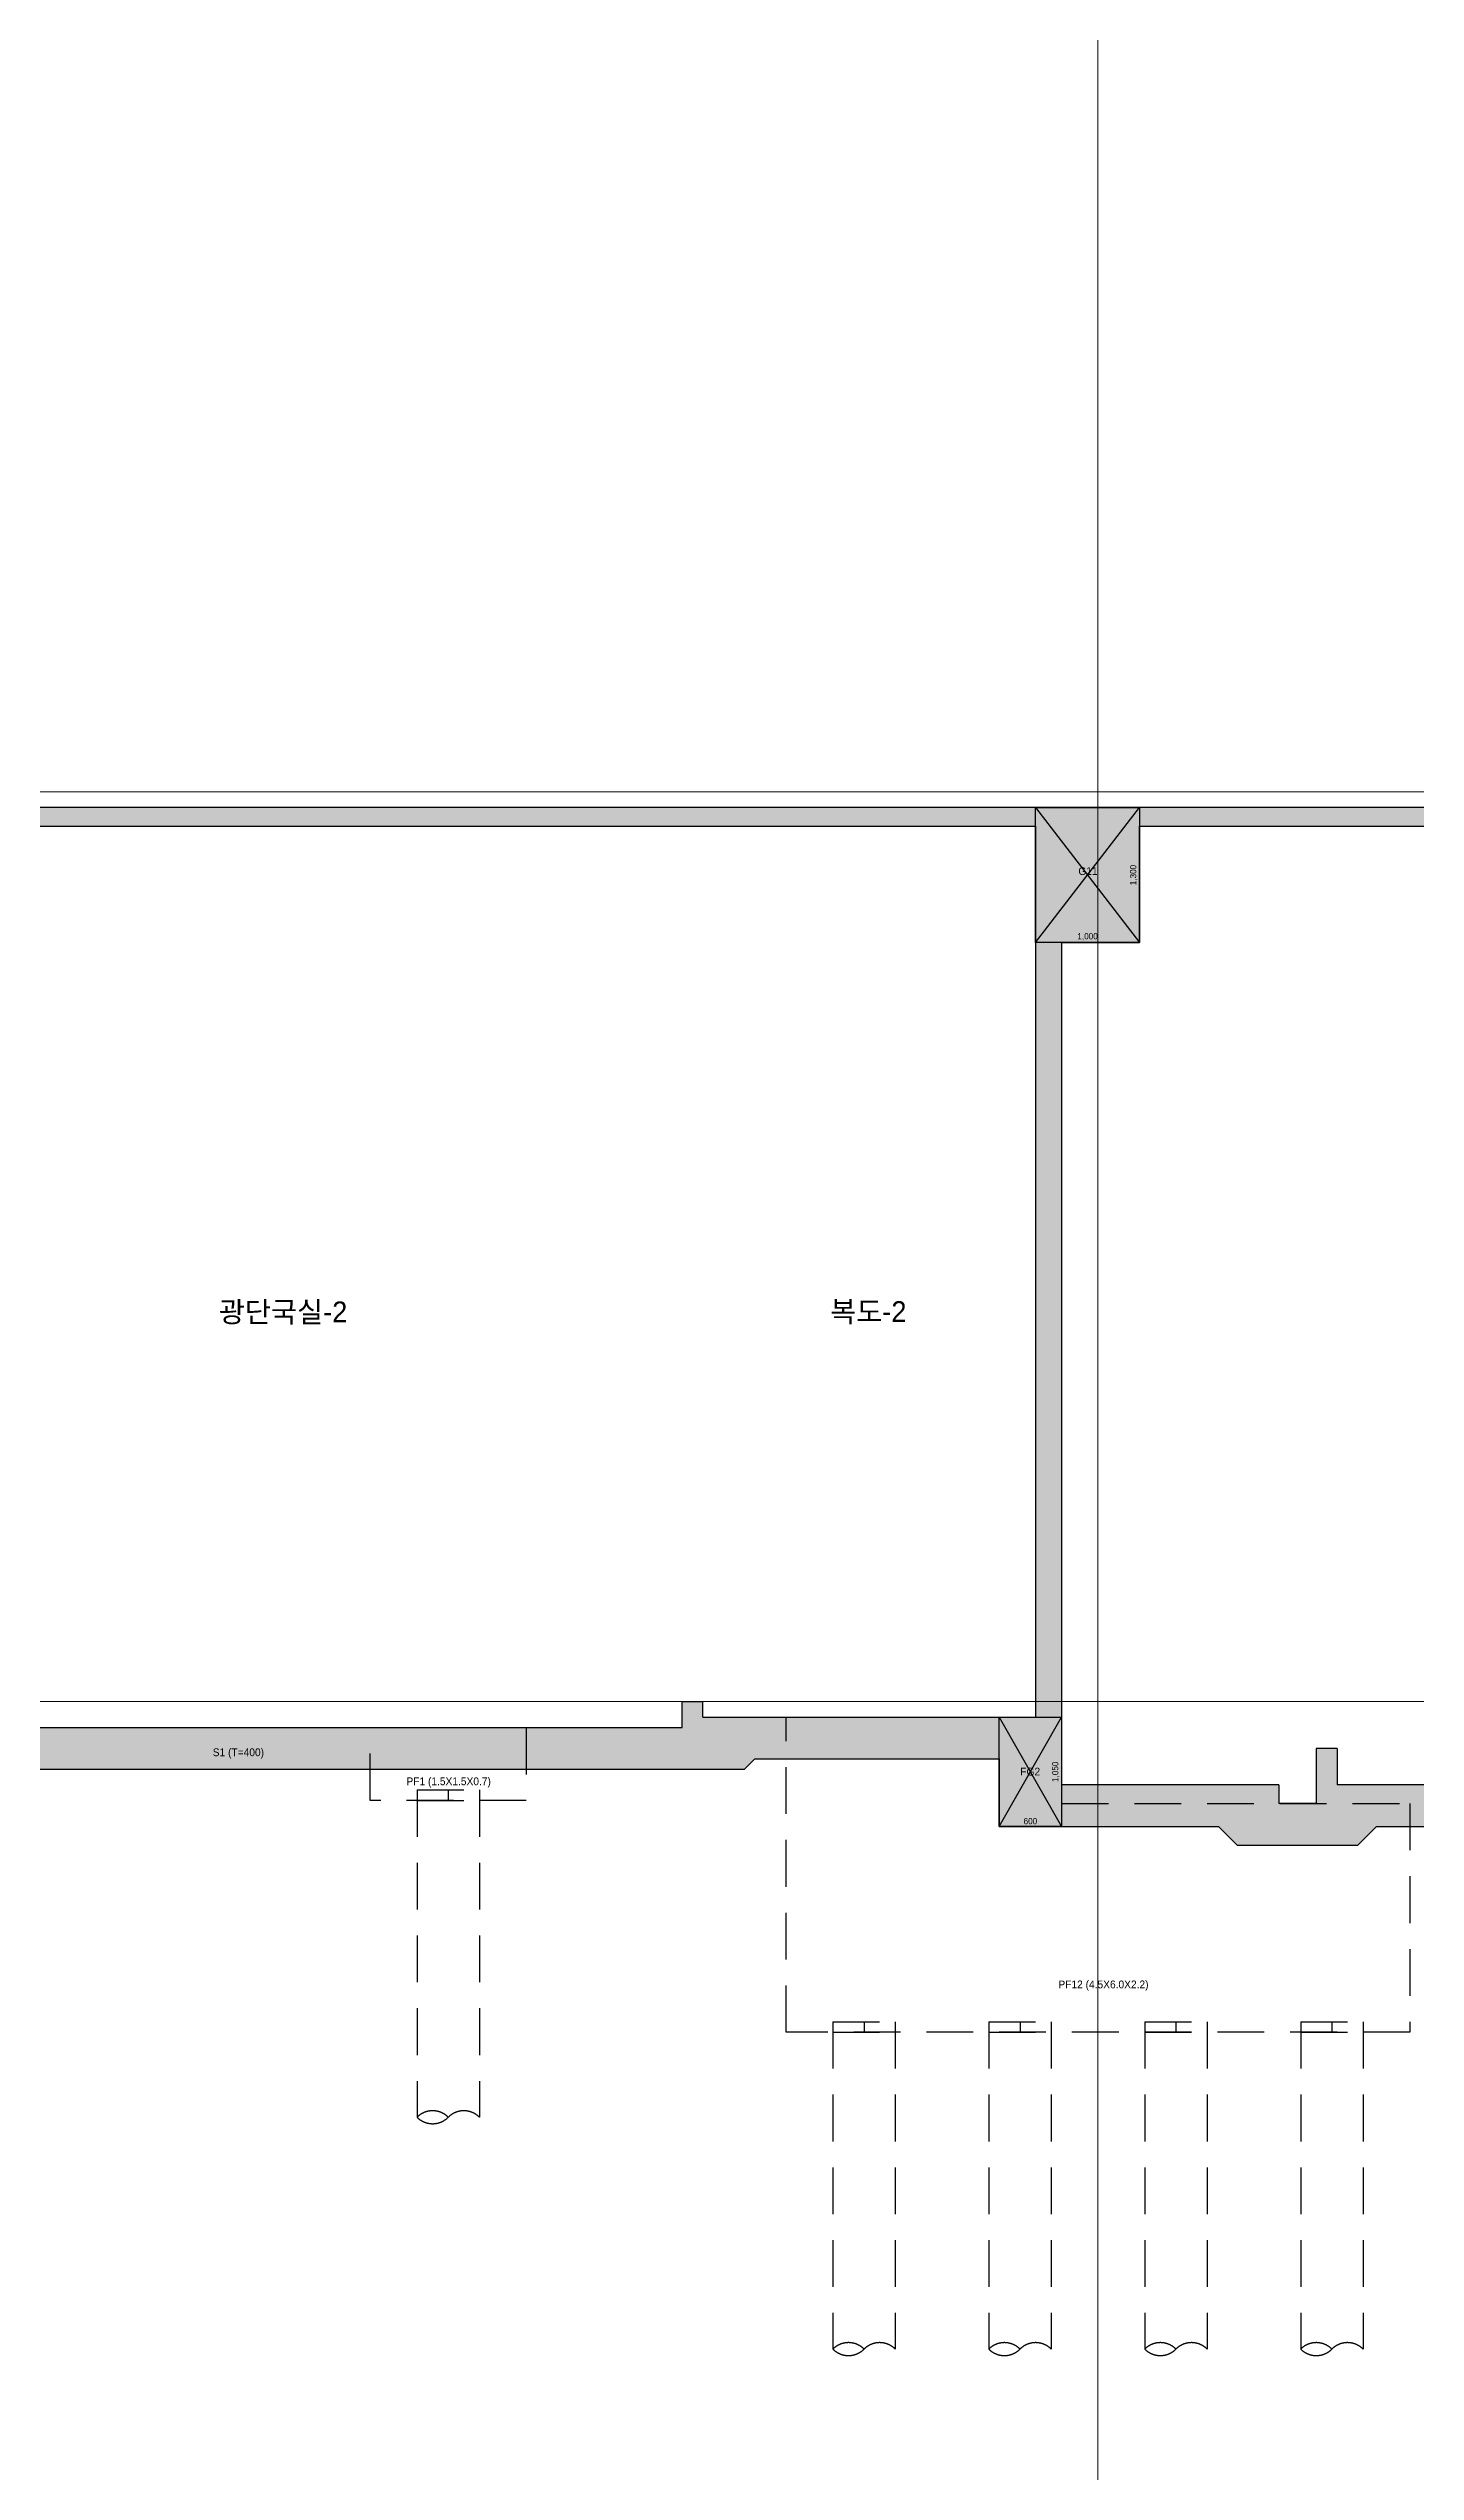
# Model space of a CAD drawing. Header units: millimetres. Extents: x 0 to 841000, y -4805 to 148500.
# Drawn here: x 128542 to 141693, y 27524 to 50829 of the extents above; entities that cross this region are included whole.
import ezdxf
from ezdxf.enums import TextEntityAlignment as Align

# ---------------------------------------------------------------- set-up
doc = ezdxf.new("R2010")
doc.units = ezdxf.units.MM
doc.header["$LTSCALE"] = 250
doc.linetypes.add('HID', pattern=[2.8, 1.8, -1])
doc.linetypes.add('HIDDEN', pattern=[9.525, 6.35, -3.175])
doc.layers.get('Defpoints').update_dxf_attribs({"color": 151})
for name, color, linetype in [('A-CON', 2, 'Continuous'), ('구조SOLID', 253, 'Continuous'), ('기초', 5, 'HIDDEN')]:
    doc.layers.add(name, color=color, linetype=linetype)
for name, color, linetype, plot in [('AS-HIDLINE', 205, 'Continuous', False), ('NO-TEXT', 150, 'Continuous', False), ('NOPLOT', 191, 'Continuous', False)]:
    doc.layers.add(name, color=color, linetype=linetype, plot=plot)
doc.layers.add('CEN', color=1, linetype='Continuous', lineweight=9)
doc.styles.add('Gdim', font='Dotum.ttf')
doc.dimstyles.new('G-Xdim', dxfattribs={"dimscale": 30, "dimtxt": 2, "dimasz": 1, "dimexe": 1.2, "dimexo": 1.2, "dimgap": 0, "dimtad": 1, "dimdec": 1, "dimdsep": 46, "dimlunit": 6, "dimtxsty": 'Gdim', "dimcen": 1, "dimse1": 1, "dimse2": 1, "dimsd1": 1, "dimsd2": 1, "dimclrd": 1, "dimclre": 1, "dimclrt": 256, "dimadec": 0, "dimazin": 0, "dimtfac": 1, "dimtdec": 1, "dimtix": 1, "dimtmove": 2, "dimatfit": 1, "dimfxl": 2, "dimtolj": 1, "dimlwd": -1, "dimlwe": -1, "dimarcsym": 0})

# ---------------------------------------------------------------- blocks, each defined once
blk = doc.blocks.new('*D216')
at = {"layer": 'Defpoints', "color": 0, "linetype": 'Continuous', "transparency": 16777216}
for p in [(-700, -1300), (300, -1280), (300, -1300)]:
    blk.add_point(p, dxfattribs=at)
at = {"layer": 'AS-HIDLINE', "linetype": 'Continuous', "transparency": 16777216, "insert": (-200, -1244), "char_height": 60, "attachment_point": 5, "style": 'Gdim'}
blk.add_mtext('\\A1;1,000', dxfattribs=at)
blk = doc.blocks.new('*D217')
at = {"layer": 'Defpoints', "color": 0, "linetype": 'Continuous', "transparency": 16777216}
for p in [(300, 0), (280, 0), (300, -1300)]:
    blk.add_point(p, dxfattribs=at)
at = {"layer": 'AS-HIDLINE', "linetype": 'Continuous', "transparency": 16777216, "insert": (244, -650), "char_height": 60, "attachment_point": 5, "rotation": 90, "style": 'Gdim'}
blk.add_mtext('\\A1;1,300', dxfattribs=at)
blk = doc.blocks.new('*D220')
at = {"layer": 'Defpoints', "color": 0, "linetype": 'Continuous', "transparency": 16777216}
for p in [(-550, -1050), (50, -1030), (50, -1050)]:
    blk.add_point(p, dxfattribs=at)
at = {"layer": 'AS-HIDLINE', "linetype": 'Continuous', "transparency": 16777216, "insert": (-250, -1000), "char_height": 60, "attachment_point": 5, "style": 'Gdim'}
blk.add_mtext('\\A1;600', dxfattribs=at)
blk = doc.blocks.new('*D221')
at = {"layer": 'Defpoints', "color": 0, "linetype": 'Continuous', "transparency": 16777216}
for p in [(50, 0), (30, 0), (50, -1050)]:
    blk.add_point(p, dxfattribs=at)
at = {"layer": 'AS-HIDLINE', "linetype": 'Continuous', "transparency": 16777216, "insert": (-6, -525), "char_height": 60, "attachment_point": 5, "rotation": 90, "style": 'Gdim'}
blk.add_mtext('\\A1;1,050', dxfattribs=at)
blk = doc.blocks.new('파일')
at = {"layer": 'NOPLOT', "linetype": 'HID'}
blk.add_line((71, 790, 0), (671, 790, 0), dxfattribs=at)
at = {"layer": 'NOPLOT'}
blk.add_line((371, 890, 0), (371, 790, 0), dxfattribs=at)
at = {"layer": '기초', "linetype": 'HID'}
for p, q in [((71, 890, 0), (671, 890, 0)), ((71, 890, 0), (71, -2258, 0)), ((671, 890, 0), (671, -2258, 0))]:
    blk.add_line(p, q, dxfattribs=at)
for centre, start, end in [((221, -2408, 0), 45, 135), ((221, -2108, 0), 225, 315), ((521, -2408, 0), 45, 135)]:
    blk.add_arc(centre, 212, start, end, dxfattribs=at)
blk = doc.blocks.new('*U106')
at = {"layer": 'AS-HIDLINE', "linetype": 'Continuous'}
for p, q in [((-700, -1300), (300, 0)), ((-700, 0), (300, -1300))]:
    blk.add_line(p, q, dxfattribs=at)
blk.add_lwpolyline([(-700, -1300), (-700, 0), (300, 0), (300, -1300)], close=True, dxfattribs=at)
dim = blk.add_linear_dim(base=(280.13, 0), p1=(300, -1300), p2=(300, 0), angle=90, dimstyle='G-Xdim', override={"dimtxsty": 'Gdim'}, dxfattribs=at)
dim.commit()
dim.dimension.update_dxf_attribs({"geometry": '*D217', "text_midpoint": (244.31, -650)})
dim = blk.add_linear_dim(base=(300, -1280.06), p1=(-700, -1300), p2=(300, -1300), dimstyle='G-Xdim', override={"dimtxsty": 'Gdim'}, dxfattribs=at)
dim.commit()
dim.dimension.update_dxf_attribs({"geometry": '*D216', "text_midpoint": (-200, -1244.24)})
blk = doc.blocks.new('*U108')
at = {"layer": 'AS-HIDLINE', "linetype": 'Continuous'}
for p, q in [((-550, -1050), (50, 0)), ((-550, 0), (50, -1050))]:
    blk.add_line(p, q, dxfattribs=at)
blk.add_lwpolyline([(-550, -1050), (-550, 0), (50, 0), (50, -1050)], close=True, dxfattribs=at)
dim = blk.add_linear_dim(base=(30.13, 0), p1=(50, -1050), p2=(50, 0), angle=90, dimstyle='G-Xdim', override={"dimtxsty": 'Gdim'}, dxfattribs=at)
dim.commit()
dim.dimension.update_dxf_attribs({"geometry": '*D221', "text_midpoint": (-5.69, -525)})
dim = blk.add_linear_dim(base=(50, -1030.06), p1=(-550, -1050), p2=(50, -1050), dimstyle='G-Xdim', override={"dimtxsty": 'Gdim'}, dxfattribs=at)
dim.commit()
dim.dimension.update_dxf_attribs({"geometry": '*D220', "text_midpoint": (-250, -1000.02)})

msp = doc.modelspace()

# ---------------------------------------------------------------- hatches: boundary and pattern name
at = {"layer": '구조SOLID', "transparency": 33554687}
h = msp.add_hatch(color=256, dxfattribs=at)
h.dxf.hatch_style = 1
h.paths.add_polyline_path([(143618.209, 31528.931), (143618.209, 33728.931), (149838.208, 33728.931), (149838.208, 34328.931), (158938.21, 34328.931), (158938.21, 33828.931), (159238.209, 33828.931), (159238.209, 31528.931)], flags=16)
h.paths.add_polyline_path([(138038.209, 34778.931), (134838.209, 34778.931), (134838.209, 34928.931), (134638.209, 34928.931), (134638.209, 34678.931), (122238.209, 34678.931), (122238.209, 35028.931), (122038.209, 35028.931), (122038.209, 34778.931), (117988.209, 34778.931), (117988.209, 42478.931), (118238.209, 42478.931), (118238.209, 43378.931), (122238.209, 43378.931), (122238.209, 42478.931), (123038.209, 42478.931), (123038.209, 43378.931), (127238.211, 43378.931), (127238.211, 42428.931), (128038.211, 42428.931), (128038.211, 43348.931), (138038.209, 43348.931)], flags=16)
h.paths.add_polyline_path([(124588.209, 32228.931), (118038.209, 32228.931), (118038.209, 33878.931), (118338.209, 33878.931), (118338.209, 34578.931), (122038.209, 34578.931), (122038.21, 33778.931), (122738.21, 33778.931), (122738.209, 34478.931), (124288.209, 34478.931), (124288.21, 33778.931), (124588.209, 33778.931)], flags=16)
h.paths.add_polyline_path([(127238.211, 43578.931), (124938.211, 43578.931), (124938.211, 47278.931), (127238.211, 47278.931)], flags=16)
h.paths.add_polyline_path([(124738.211, 43578.931), (117988.209, 43578.931), (117988.209, 46138.931), (118238.209, 46138.931), (118238.209, 47278.931), (122388.209, 47278.931), (122388.209, 46878.931), (122888.209, 46878.931), (122888.209, 47278.931), (124638.209, 47278.931), (124638.209, 46878.931), (124738.211, 46878.931)], flags=16)
h.paths.add_polyline_path([(149438.209, 35128.931), (149238.209, 35128.931), (149238.209, 34128.931), (140938.209, 34128.931), (140938.209, 34478.931), (140738.209, 34478.931), (140738.209, 33948.931), (140378.209, 33948.931), (140378.209, 34128.931), (138288.209, 34128.931), (138288.209, 42228.931), (139038.209, 42228.931), (139038.209, 43348.931), (149238.209, 43348.931), (149238.209, 42428.931), (150038.209, 42428.931), (150038.209, 43348.931), (154238.209, 43348.931), (154238.209, 42428.931), (155038.209, 42428.931), (155038.209, 43328.931), (159038.209, 43328.931), (159038.209, 42878.931), (159538.209, 42878.931), (159538.209, 43378.931), (159988.209, 43378.931), (159988.209, 43538.931), (159963.209, 43568.931), (159538.209, 43578.931), (159238.209, 43578.931), (159238.209, 43653.931), (159213.209, 43678.931), (159038.209, 43678.931), (159038.209, 43528.931), (127438.211, 43528.931), (127438.211, 46878.931), (127538.211, 46878.931), (127538.211, 47578.931), (127438.211, 47578.931), (127438.211, 47478.931), (117988.209, 47478.931), (117988.209, 47678.931), (117738.209, 47678.931), (117738.209, 46388.931), (117238.209, 46388.931), (117238.209, 46138.931), (117738.209, 46138.931), (117738.209, 32228.931), (117138.209, 32228.931), (117138.209, 31528.931), (118638.209, 31528.931), (118638.209, 31928.931), (123988.209, 31928.931), (123988.209, 31528.931), (125488.209, 31528.931), (125488.209, 32228.931), (124888.209, 32228.931), (124888.209, 34278.931), (135238.209, 34278.931), (135338.209, 34378.931), (137688.209, 34378.931), (137688.209, 33728.931), (139798.209, 33728.931), (139978.209, 33548.931), (141138.209, 33548.931), (141318.209, 33728.931), (143318.209, 33728.931), (143318.209, 31528.931), (142718.208, 31528.931), (142718.208, 30828.931), (145718.21, 30828.931), (145718.21, 30028.931), (160638.209, 30028.931), (160638.209, 31528.931), (159538.209, 31528.931), (159538.209, 33828.931), (159538.209, 34778.931), (159538.209, 34989.604), (159538.209, 35016.073), (159538.209, 35028.931), (159138.209, 35028.931), (159138.209, 35103.931), (159113.209, 35128.931), (158938.209, 35128.931), (158938.209, 34728.931), (149438.209, 34728.931)])

# ---------------------------------------------------------------- linework, layer by layer
at = {"layer": 'A-CON'}
for p, q in [((159038.209, 43528.931, 0), (127438.211, 43528.931)), ((128038.211, 43348.931), (138038.209, 43348.931)), ((138038.209, 43348.931), (138038.209, 34778.931)), ((139038.209, 43348.931), (149238.209, 43348.931)), ((139038.209, 42228.931), (139038.209, 43348.931)), ((138288.209, 42228.931), (138288.209, 34128.931)), ((138288.209, 42228.931), (139038.209, 42228.931)), ((134638.209, 34928.931), (134838.209, 34928.931)), ((134638.209, 34678.931), (134638.209, 34928.931)), ((134838.209, 34778.931), (134838.209, 34928.931)), ((134838.209, 34778.931), (138038.209, 34778.931)), ((122238.209, 34678.931), (134638.209, 34678.931)), ((124888.209, 34278.931), (135238.209, 34278.931)), ((135338.209, 34378.931), (135238.209, 34278.931)), ((135338.209, 34378.931), (137688.209, 34378.931)), ((137688.209, 34378.931), (137688.209, 33728.931)), ((140738.209, 34478.931), (140738.209, 33948.931)), ((140938.209, 34478.931), (140738.209, 34478.931)), ((140938.209, 34478.931), (140938.209, 34128.931)), ((140378.209, 34128.931), (138288.209, 34128.931)), ((140378.209, 34128.931), (140378.209, 33948.931)), ((149238.209, 34128.931), (140938.209, 34128.931)), ((140738.209, 33948.931), (140378.209, 33948.931)), ((137688.209, 33728.931), (139798.209, 33728.931)), ((139798.209, 33728.931), (139978.209, 33548.931)), ((141318.209, 33728.931), (141138.209, 33548.931)), ((141318.209, 33728.931), (143318.209, 33728.931)), ((139978.209, 33548.931), (141138.209, 33548.931))]:
    msp.add_line(p, q, dxfattribs=at)
at = {"layer": 'CEN'}
for p, q in [((138638.209, 105175.547), (138638.209, 23234.416)), ((116873.936, 43678.931), (170632.413, 43678.931)), ((19867.846, 34928.931), (170632.413, 34928.931))]:
    msp.add_line(p, q, dxfattribs=at)
at = {"layer": '기초', "linetype": 'HID'}
for points in [[(138288.209, 33948.931), (141638.209, 33948.931), (141638.209, 31748.931), (135638.209, 31748.931), (135638.209, 34778.931), (138288.209, 34778.931)], [(131638.209, 34678.931), (133138.209, 34678.931), (133138.209, 33978.931), (131638.209, 33978.931)]]:
    msp.add_lwpolyline(points, close=True, dxfattribs=at)

# ---------------------------------------------------------------- block references
at = {"layer": 'AS-HIDLINE', "linetype": 'Continuous'}
for name, p in [('*U106', (138738.209, 43528.931)), ('*U108', (138238.209, 34778.931))]:
    msp.add_blockref(name, p, dxfattribs=at)
at = {"layer": '기초'}
for p in [(132017.285, 33189.267, 0), (136017.285, 30959.267, 0), (137517.285, 30959.267, 0), (139017.285, 30959.267, 0), (140517.285, 30959.267, 0)]:
    msp.add_blockref('파일', p, dxfattribs=at)

# ---------------------------------------------------------------- texts
at = {"layer": 'AS-HIDLINE', "linetype": 'Continuous', "style": 'Gdim'}
for s, p in [('G11', (138542.343, 42916.636)), ('S1 (T=400)', (130369.606, 34441.493)), ('FG2', (137986.783, 34255.759)), ('PF1 (1.5X1.5X0.7)', (132392.213, 34162.289))]:
    msp.add_text(s, height=75, dxfattribs=at).set_placement(p, align=Align.MIDDLE_CENTER)
at = {"layer": 'AS-HIDLINE', "color": 1, "linetype": 'Continuous', "style": 'Gdim'}
msp.add_text('PF12 (4.5X6.0X2.2)', height=75, dxfattribs=at).set_placement((138691.117, 32208.775), align=Align.MIDDLE_CENTER)
at = {"layer": 'NO-TEXT', "style": 'Gdim'}
for s, p in [('광단국실-2', (130799.299, 38679.342)), ('복도-2', (136428.829, 38679.342))]:
    msp.add_text(s, height=200, dxfattribs=at).set_placement(p, align=Align.MIDDLE)

doc.saveas('drawing.dxf')
